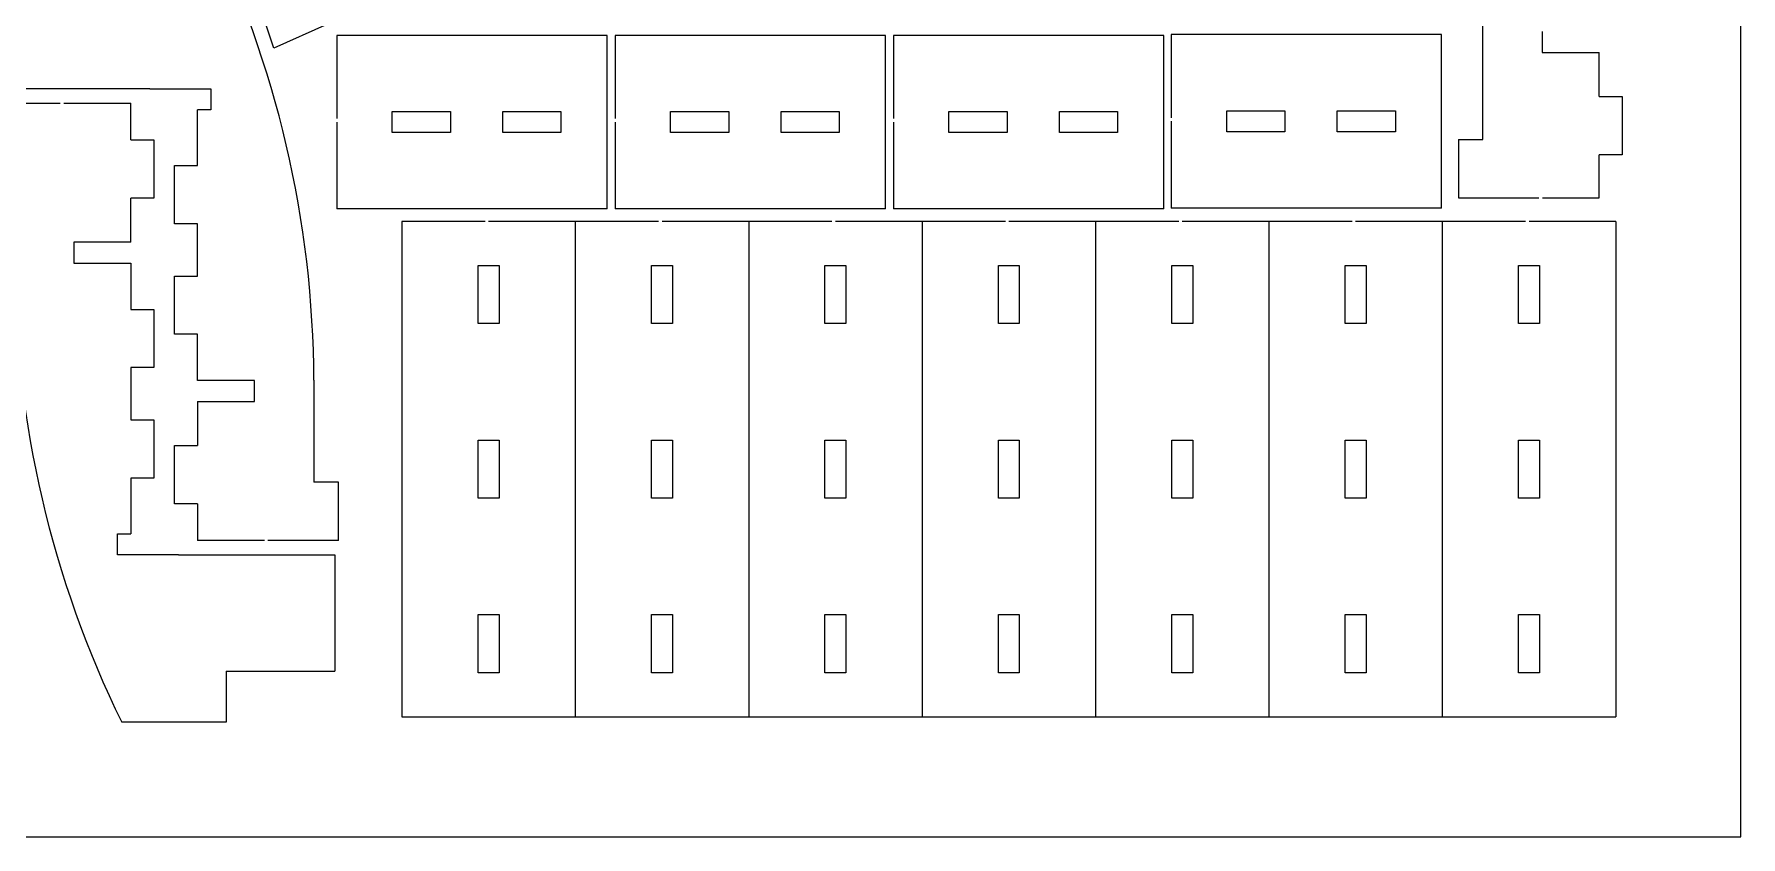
# Model space of a CAD drawing. Header units: centimetres. Extents: x -65 to 125, y -59 to 116.
# Drawn here: x -2.58 to 26.77, y -20.82 to -7.03 of the extents above; entities that cross this region are included whole.
import ezdxf

# ---------------------------------------------------------------- set-up
doc = ezdxf.new("R2010")
doc.units = ezdxf.units.CM
doc.header["$MEASUREMENT"] = 0
doc.layers.add('layer 1', color=7, linetype='Continuous')

msp = doc.modelspace()

# ---------------------------------------------------------------- linework, layer by layer
at = {"layer": 'layer 1', "color": 250, "lineweight": 9}
for points, knots in [([(-27.41654, 31.46228), (-27.41654, 31.46228), (26.77014, 31.46228), (26.77014, 31.46228), (26.77014, 31.46228), (26.77014, 31.46228), (26.77014, -20.81939), (26.77014, -20.81939), (26.77014, -20.81939), (26.77014, -20.81939), (-27.41654, -20.81939), (-27.41654, -20.81939), (-27.41654, -20.81939), (-27.41654, -20.81939), (-27.41654, 31.46228), (-27.41654, 31.46228)], [0, 0, 0, 0, 0.2, 0.2, 0.2, 0.2, 0.4, 0.4, 0.4, 0.4, 0.6, 0.6, 0.6, 0.6, 1, 1, 1, 1]), ([(24.73096, -8.10004), (24.73096, -8.10004), (24.73096, -8.10004), (24.73096, -8.10004), (24.73096, -8.10004), (24.73096, -8.10004), (24.73096, -8.10004), (24.73096, -8.10004), (24.73096, -8.10004), (24.73096, -8.10004), (24.73096, -9.10004), (24.73096, -9.10004)], [0, 0, 0, 0, 0.25, 0.25, 0.25, 0.25, 0.5, 0.5, 0.5, 0.5, 1, 1, 1, 1]), ([(-0.52308, -8.84594), (-0.52308, -8.84594), (-0.52308, -8.84594), (-0.52308, -8.84594), (-0.52308, -8.84594), (-0.52308, -8.84594), (-0.52308, -8.84594), (-0.52308, -8.84594), (-0.52308, -8.84594), (-0.52308, -8.84594), (-0.52308, -9.84594), (-0.52308, -9.84594)], [0, 0, 0, 0, 0.25, 0.25, 0.25, 0.25, 0.5, 0.5, 0.5, 0.5, 1, 1, 1, 1]), ([(-0.17128, -10.2843), (-0.17128, -10.2843), (-0.17128, -10.2843), (-0.17128, -10.2843), (-0.17128, -10.2843), (-0.17128, -10.2843), (-0.17128, -10.2843), (-0.17128, -10.2843), (-0.17128, -10.2843), (-0.17128, -10.2843), (-0.17128, -9.2843), (-0.17128, -9.2843)], [0, 0, 0, 0, 0.25, 0.25, 0.25, 0.25, 0.5, 0.5, 0.5, 0.5, 1, 1, 1, 1]), ([(-0.17128, -9.2843), (-0.17128, -9.2843), (-0.17128, -9.2843), (-0.17128, -9.2843), (-0.17128, -9.2843), (-0.17128, -9.2843), (-0.17128, -9.2843), (-0.17128, -9.2843), (-0.17128, -9.2843), (-0.17128, -9.2843), (0.22872, -9.2843), (0.22872, -9.2843)], [0, 0, 0, 0, 0.25, 0.25, 0.25, 0.25, 0.5, 0.5, 0.5, 0.5, 1, 1, 1, 1]), ([(24.73096, -9.10004), (24.73096, -9.10004), (24.73096, -9.10004), (24.73096, -9.10004), (24.73096, -9.10004), (24.73096, -9.10004), (24.73096, -9.10004), (24.73096, -9.10004), (24.73096, -9.10004), (24.73096, -9.10004), (24.33096, -9.10004), (24.33096, -9.10004)], [0, 0, 0, 0, 0.25, 0.25, 0.25, 0.25, 0.5, 0.5, 0.5, 0.5, 1, 1, 1, 1]), ([(-0.52308, -9.84594), (-0.52308, -9.84594), (-0.52308, -9.84594), (-0.52308, -9.84594), (-0.52308, -9.84594), (-0.52308, -9.84594), (-0.52308, -9.84594), (-0.52308, -9.84594), (-0.52308, -9.84594), (-0.52308, -9.84594), (-0.92308, -9.84594), (-0.92308, -9.84594)], [0, 0, 0, 0, 0.25, 0.25, 0.25, 0.25, 0.5, 0.5, 0.5, 0.5, 1, 1, 1, 1]), ([(-0.17128, -12.18487), (-0.17128, -12.18487), (-0.17128, -12.18487), (-0.17128, -12.18487), (-0.17128, -12.18487), (-0.17128, -12.18487), (-0.17128, -12.18487), (-0.17128, -12.18487), (-0.17128, -12.18487), (-0.17128, -12.18487), (-0.17128, -11.18487), (-0.17128, -11.18487)], [0, 0, 0, 0, 0.25, 0.25, 0.25, 0.25, 0.5, 0.5, 0.5, 0.5, 1, 1, 1, 1]), ([(-0.17128, -11.18487), (-0.17128, -11.18487), (-0.17128, -11.18487), (-0.17128, -11.18487), (-0.17128, -11.18487), (-0.17128, -11.18487), (-0.17128, -11.18487), (-0.17128, -11.18487), (-0.17128, -11.18487), (-0.17128, -11.18487), (0.22872, -11.18487), (0.22872, -11.18487)], [0, 0, 0, 0, 0.25, 0.25, 0.25, 0.25, 0.5, 0.5, 0.5, 0.5, 1, 1, 1, 1]), ([(-0.52308, -11.75628), (-0.52308, -11.75628), (-0.52308, -11.75628), (-0.52308, -11.75628), (-0.52308, -11.75628), (-0.52308, -11.75628), (-0.52308, -11.75628), (-0.52308, -11.75628), (-0.52308, -11.75628), (-0.52308, -11.75628), (-0.52308, -12.75628), (-0.52308, -12.75628)], [0, 0, 0, 0, 0.25, 0.25, 0.25, 0.25, 0.5, 0.5, 0.5, 0.5, 1, 1, 1, 1]), ([(-0.52308, -12.75628), (-0.52308, -12.75628), (-0.52308, -12.75628), (-0.52308, -12.75628), (-0.52308, -12.75628), (-0.52308, -12.75628), (-0.52308, -12.75628), (-0.52308, -12.75628), (-0.52308, -12.75628), (-0.52308, -12.75628), (-0.92308, -12.75628), (-0.92308, -12.75628)], [0, 0, 0, 0, 0.25, 0.25, 0.25, 0.25, 0.5, 0.5, 0.5, 0.5, 1, 1, 1, 1]), ([(-0.52308, -13.65685), (-0.52308, -13.65685), (-0.52308, -13.65685), (-0.52308, -13.65685), (-0.52308, -13.65685), (-0.52308, -13.65685), (-0.52308, -13.65685), (-0.52308, -13.65685), (-0.52308, -13.65685), (-0.52308, -13.65685), (-0.52308, -14.65685), (-0.52308, -14.65685)], [0, 0, 0, 0, 0.25, 0.25, 0.25, 0.25, 0.5, 0.5, 0.5, 0.5, 1, 1, 1, 1]), ([(-0.17128, -15.09521), (-0.17128, -15.09521), (-0.17128, -15.09521), (-0.17128, -15.09521), (-0.17128, -15.09521), (-0.17128, -15.09521), (-0.17128, -15.09521), (-0.17128, -15.09521), (-0.17128, -15.09521), (-0.17128, -15.09521), (-0.17128, -14.09521), (-0.17128, -14.09521)], [0, 0, 0, 0, 0.25, 0.25, 0.25, 0.25, 0.5, 0.5, 0.5, 0.5, 1, 1, 1, 1]), ([(-0.17128, -14.09521), (-0.17128, -14.09521), (-0.17128, -14.09521), (-0.17128, -14.09521), (-0.17128, -14.09521), (-0.17128, -14.09521), (-0.17128, -14.09521), (-0.17128, -14.09521), (-0.17128, -14.09521), (-0.17128, -14.09521), (0.22872, -14.09521), (0.22872, -14.09521)], [0, 0, 0, 0, 0.25, 0.25, 0.25, 0.25, 0.5, 0.5, 0.5, 0.5, 1, 1, 1, 1]), ([(-0.52308, -14.65685), (-0.52308, -14.65685), (-0.52308, -14.65685), (-0.52308, -14.65685), (-0.52308, -14.65685), (-0.52308, -14.65685), (-0.52308, -14.65685), (-0.52308, -14.65685), (-0.52308, -14.65685), (-0.52308, -14.65685), (-0.92308, -14.65685), (-0.92308, -14.65685)], [0, 0, 0, 0, 0.25, 0.25, 0.25, 0.25, 0.5, 0.5, 0.5, 0.5, 1, 1, 1, 1])]:
    msp.add_open_spline(points, degree=3, knots=knots, dxfattribs=at)
for points in [[(2.22872, -12.97504), (2.2168, -10.24073), (1.58546, -7.54467), (0.38213, -5.08935)], [(1.5374, -7.27), (1.5374, -7.27), (1.41132, -6.88825), (1.41132, -6.88825)], [(2.46296, -6.85713), (2.46296, -6.85713), (1.5374, -7.27), (1.5374, -7.27)], [(16.9723, -7.03235), (16.9723, -7.03235), (16.9723, -8.4639), (16.9723, -8.4639)], [(21.62231, -7.03235), (21.62231, -7.03235), (16.9723, -7.03235), (16.9723, -7.03235)], [(21.62231, -10.01469), (21.62231, -10.01469), (21.62231, -7.03235), (21.62231, -7.03235)], [(22.33096, -8.83923), (22.33096, -8.83923), (22.33096, -6.79961), (22.33096, -6.79961)], [(23.35096, -6.98436), (23.35096, -6.98436), (23.35096, -7.34436), (23.35096, -7.34436)], [(2.62041, -7.04768), (2.62041, -7.04768), (2.62041, -8.47923), (2.62041, -8.47923)], [(7.27042, -7.04768), (7.27042, -7.04768), (2.62041, -7.04768), (2.62041, -7.04768)], [(7.27042, -10.03002), (7.27042, -10.03002), (7.27042, -7.04768), (7.27042, -7.04768)], [(7.40734, -7.04768), (7.40734, -7.04768), (7.40734, -8.47923), (7.40734, -8.47923)], [(12.05735, -7.04768), (12.05735, -7.04768), (7.40734, -7.04768), (7.40734, -7.04768)], [(12.05735, -10.03002), (12.05735, -10.03002), (12.05735, -7.04768), (12.05735, -7.04768)], [(12.19427, -7.04768), (12.19427, -7.04768), (12.19427, -8.47923), (12.19427, -8.47923)], [(16.84428, -7.04768), (16.84428, -7.04768), (12.19427, -7.04768), (12.19427, -7.04768)], [(16.84428, -10.03002), (16.84428, -10.03002), (16.84428, -7.04768), (16.84428, -7.04768)], [(23.35096, -7.34436), (23.35096, -7.34436), (24.33096, -7.34436), (24.33096, -7.34436)], [(24.33096, -8.10004), (24.33096, -8.10004), (24.33096, -7.34436), (24.33096, -7.34436)], [(-3.34308, -8.21309), (-3.34308, -8.21309), (-2.13308, -8.21309), (-2.13308, -8.21309)], [(-0.59514, -7.96952), (-0.59514, -7.96952), (-3.28128, -7.96952), (-3.28128, -7.96952)], [(-2.07308, -8.21309), (-2.07308, -8.21309), (-1.36023, -8.21309), (-0.92308, -8.21309)], [(-0.92308, -8.84594), (-0.92308, -8.84594), (-0.92308, -8.56467), (-0.92308, -8.21309)], [(-0.59514, -7.96952), (-0.59514, -7.96952), (0.45542, -7.96952), (0.45542, -7.96952)], [(0.45542, -7.96952), (0.45542, -7.96952), (0.45542, -8.32952), (0.45542, -8.32952)], [(24.33096, -8.10004), (24.33096, -8.10004), (24.73096, -8.10004), (24.73096, -8.10004)], [(0.22872, -9.2843), (0.22872, -9.2843), (0.22872, -8.32952), (0.22872, -8.32952)], [(0.45542, -8.32952), (0.45542, -8.32952), (0.22872, -8.32952), (0.22872, -8.32952)], [(2.62041, -8.53923), (2.62041, -8.53923), (2.62041, -10.03002), (2.62041, -10.03002)], [(7.40734, -8.53923), (7.40734, -8.53923), (7.40734, -10.03002), (7.40734, -10.03002)], [(12.19427, -8.53923), (12.19427, -8.53923), (12.19427, -10.03002), (12.19427, -10.03002)], [(16.9723, -8.5239), (16.9723, -8.5239), (16.9723, -10.01469), (16.9723, -10.01469)], [(-0.92308, -8.84594), (-0.92308, -8.84594), (-0.52308, -8.84594), (-0.52308, -8.84594)], [(21.91096, -8.83923), (21.91096, -8.83923), (22.33096, -8.83923), (22.33096, -8.83923)], [(21.91096, -8.83923), (21.91096, -8.83923), (21.91096, -9.83923), (21.91096, -9.83923)], [(24.33096, -9.83923), (24.33096, -9.4398), (24.33096, -9.10004), (24.33096, -9.10004)], [(-0.92308, -10.60162), (-0.92308, -10.60162), (-0.92308, -9.84594), (-0.92308, -9.84594)], [(21.91096, -9.83923), (21.91096, -9.83923), (23.29719, -9.83923), (23.29719, -9.83923)], [(23.35719, -9.83923), (23.35719, -9.83923), (23.92342, -9.83923), (24.33096, -9.83923)], [(7.27042, -10.03002), (7.27042, -10.03002), (2.62041, -10.03002), (2.62041, -10.03002)], [(3.74166, -10.24584), (3.74166, -10.24584), (3.74166, -18.7572), (3.74166, -18.7572)], [(5.17321, -10.24584), (5.17321, -10.24584), (3.74166, -10.24584), (3.74166, -10.24584)], [(6.724, -10.24584), (6.724, -10.24584), (5.23321, -10.24584), (5.23321, -10.24584)], [(6.724, -10.24584), (6.724, -10.24584), (6.724, -18.7572), (6.724, -18.7572)], [(8.15555, -10.24584), (8.15555, -10.24584), (6.724, -10.24584), (6.724, -10.24584)], [(12.05735, -10.03002), (12.05735, -10.03002), (7.40734, -10.03002), (7.40734, -10.03002)], [(9.70634, -10.24584), (9.70634, -10.24584), (8.21555, -10.24584), (8.21555, -10.24584)], [(9.70634, -10.24584), (9.70634, -10.24584), (9.70634, -18.7572), (9.70634, -18.7572)], [(11.13789, -10.24584), (11.13789, -10.24584), (9.70634, -10.24584), (9.70634, -10.24584)], [(12.68868, -10.24584), (12.68868, -10.24584), (11.19789, -10.24584), (11.19789, -10.24584)], [(16.84428, -10.03002), (16.84428, -10.03002), (12.19427, -10.03002), (12.19427, -10.03002)], [(12.68868, -10.24584), (12.68868, -10.24584), (12.68868, -18.7572), (12.68868, -18.7572)], [(14.12023, -10.24584), (14.12023, -10.24584), (12.68868, -10.24584), (12.68868, -10.24584)], [(15.67102, -10.24584), (15.67102, -10.24584), (14.18023, -10.24584), (14.18023, -10.24584)], [(15.67102, -10.24584), (15.67102, -10.24584), (15.67102, -18.7572), (15.67102, -18.7572)], [(17.10257, -10.24584), (17.10257, -10.24584), (15.67102, -10.24584), (15.67102, -10.24584)], [(21.62231, -10.01469), (21.62231, -10.01469), (16.9723, -10.01469), (16.9723, -10.01469)], [(18.65336, -10.24584), (18.65336, -10.24584), (17.16257, -10.24584), (17.16257, -10.24584)], [(18.65336, -10.24584), (18.65336, -10.24584), (18.65336, -18.7572), (18.65336, -18.7572)], [(20.08491, -10.24584), (20.08491, -10.24584), (18.65336, -10.24584), (18.65336, -10.24584)], [(21.6357, -10.24584), (21.6357, -10.24584), (20.14491, -10.24584), (20.14491, -10.24584)], [(23.06725, -10.24584), (23.06725, -10.24584), (21.6357, -10.24584), (21.6357, -10.24584)], [(21.6357, -10.24584), (21.6357, -10.24584), (21.6357, -18.7572), (21.6357, -18.7572)], [(24.61804, -10.24584), (24.61804, -10.24584), (23.12725, -10.24584), (23.12725, -10.24584)], [(24.61804, -10.24584), (24.61804, -10.24584), (24.61804, -18.7572), (24.61804, -18.7572)], [(0.22872, -10.2843), (0.22872, -10.2843), (-0.17128, -10.2843), (-0.17128, -10.2843)], [(0.22872, -11.18487), (0.22872, -11.18487), (0.22872, -10.2843), (0.22872, -10.2843)], [(-0.92308, -10.60162), (-0.92308, -10.60162), (-1.90308, -10.60162), (-1.90308, -10.60162)], [(-1.90308, -10.60162), (-1.90308, -10.60162), (-1.90308, -10.96162), (-1.90308, -10.96162)], [(-2.92308, -10.96611), (-2.91116, -13.70042), (-2.27982, -16.39648), (-1.07649, -18.8518)], [(-1.90308, -10.96162), (-1.90308, -10.96162), (-0.92308, -10.96162), (-0.92308, -10.96162)], [(-0.92308, -10.96162), (-0.92308, -10.96162), (-0.92308, -11.75628), (-0.92308, -11.75628)], [(-0.92308, -11.75628), (-0.92308, -11.75628), (-0.52308, -11.75628), (-0.52308, -11.75628)], [(0.22872, -12.18487), (0.22872, -12.18487), (-0.17128, -12.18487), (-0.17128, -12.18487)], [(0.22872, -12.97953), (0.22872, -12.97953), (0.22872, -12.18487), (0.22872, -12.18487)], [(-0.92308, -12.75628), (-0.92308, -12.75628), (-0.92308, -13.65685), (-0.92308, -13.65685)], [(1.20872, -12.97953), (1.20872, -12.97953), (0.22872, -12.97953), (0.22872, -12.97953)], [(1.20872, -13.33953), (1.20872, -13.33953), (1.20872, -12.97953), (1.20872, -12.97953)], [(2.22872, -12.97504), (2.22872, -12.97504), (2.22872, -14.72806), (2.22872, -14.72806)], [(0.22872, -13.33953), (0.22872, -13.33953), (1.20872, -13.33953), (1.20872, -13.33953)], [(0.22872, -13.33953), (0.22872, -13.33953), (0.22872, -14.09521), (0.22872, -14.09521)], [(-0.92308, -13.65685), (-0.92308, -13.65685), (-0.52308, -13.65685), (-0.52308, -13.65685)], [(-0.92308, -14.65685), (-0.92308, -14.65685), (-0.92308, -15.61163), (-0.92308, -15.61163)], [(2.64872, -14.72806), (2.64872, -14.72806), (2.22872, -14.72806), (2.22872, -14.72806)], [(2.64872, -15.72806), (2.64872, -15.72806), (2.64872, -14.72806), (2.64872, -14.72806)], [(0.22872, -15.09521), (0.22872, -15.09521), (-0.17128, -15.09521), (-0.17128, -15.09521)], [(0.22872, -15.09521), (0.22872, -15.09521), (0.22872, -15.37648), (0.22872, -15.72806)], [(-1.14978, -15.61163), (-1.14978, -15.61163), (-0.92308, -15.61163), (-0.92308, -15.61163)], [(-1.14978, -15.97163), (-1.14978, -15.97163), (-1.14978, -15.61163), (-1.14978, -15.61163)], [(1.37872, -15.72806), (1.37872, -15.72806), (0.66587, -15.72806), (0.22872, -15.72806)], [(2.64872, -15.72806), (2.64872, -15.72806), (1.43872, -15.72806), (1.43872, -15.72806)], [(-0.09922, -15.97163), (-0.09922, -15.97163), (-1.14978, -15.97163), (-1.14978, -15.97163)], [(-0.09922, -15.97163), (-0.09922, -15.97163), (2.58692, -15.97163), (2.58692, -15.97163)], [(2.58692, -15.97163), (2.58692, -15.97163), (2.58692, -17.97163), (2.58692, -17.97163)], [(0.71942, -17.97163), (0.71942, -17.97163), (0.71942, -18.8518), (0.71942, -18.8518)], [(0.71942, -17.97163), (0.71942, -17.97163), (2.58692, -17.97163), (2.58692, -17.97163)], [(3.74166, -18.7572), (3.74166, -18.7572), (6.724, -18.7572), (6.724, -18.7572)], [(6.724, -18.7572), (6.724, -18.7572), (9.70634, -18.7572), (9.70634, -18.7572)], [(9.70634, -18.7572), (9.70634, -18.7572), (12.68868, -18.7572), (12.68868, -18.7572)], [(12.68868, -18.7572), (12.68868, -18.7572), (15.67102, -18.7572), (15.67102, -18.7572)], [(15.67102, -18.7572), (15.67102, -18.7572), (18.65336, -18.7572), (18.65336, -18.7572)], [(18.65336, -18.7572), (18.65336, -18.7572), (21.6357, -18.7572), (21.6357, -18.7572)], [(21.6357, -18.7572), (21.6357, -18.7572), (24.61804, -18.7572), (24.61804, -18.7572)], [(0.71942, -18.8518), (0.71942, -18.8518), (-1.07649, -18.8518), (-1.07649, -18.8518)]]:
    msp.add_open_spline(points, degree=3, dxfattribs=at)
at = {"layer": 'layer 1', "color": 142, "lineweight": 9}
for points in [[(3.57519, -8.71885), (3.57519, -8.71885), (3.57519, -8.35885), (3.57519, -8.35885)], [(3.57519, -8.35885), (3.57519, -8.35885), (4.57519, -8.35885), (4.57519, -8.35885)], [(4.57519, -8.35885), (4.57519, -8.35885), (4.57519, -8.71885), (4.57519, -8.71885)], [(5.47576, -8.71885), (5.47576, -8.71885), (5.47576, -8.35885), (5.47576, -8.35885)], [(5.47576, -8.35885), (5.47576, -8.35885), (6.47576, -8.35885), (6.47576, -8.35885)], [(6.47576, -8.35885), (6.47576, -8.35885), (6.47576, -8.71885), (6.47576, -8.71885)], [(8.36212, -8.71885), (8.36212, -8.71885), (8.36212, -8.35885), (8.36212, -8.35885)], [(8.36212, -8.35885), (8.36212, -8.35885), (9.36212, -8.35885), (9.36212, -8.35885)], [(9.36212, -8.35885), (9.36212, -8.35885), (9.36212, -8.71885), (9.36212, -8.71885)], [(10.26269, -8.71885), (10.26269, -8.71885), (10.26269, -8.35885), (10.26269, -8.35885)], [(10.26269, -8.35885), (10.26269, -8.35885), (11.26269, -8.35885), (11.26269, -8.35885)], [(11.26269, -8.35885), (11.26269, -8.35885), (11.26269, -8.71885), (11.26269, -8.71885)], [(13.14905, -8.71885), (13.14905, -8.71885), (13.14905, -8.35885), (13.14905, -8.35885)], [(13.14905, -8.35885), (13.14905, -8.35885), (14.14905, -8.35885), (14.14905, -8.35885)], [(14.14905, -8.35885), (14.14905, -8.35885), (14.14905, -8.71885), (14.14905, -8.71885)], [(15.04962, -8.71885), (15.04962, -8.71885), (15.04962, -8.35885), (15.04962, -8.35885)], [(15.04962, -8.35885), (15.04962, -8.35885), (16.04962, -8.35885), (16.04962, -8.35885)], [(16.04962, -8.35885), (16.04962, -8.35885), (16.04962, -8.71885), (16.04962, -8.71885)], [(17.92708, -8.70352), (17.92708, -8.70352), (17.92708, -8.34352), (17.92708, -8.34352)], [(17.92708, -8.34352), (17.92708, -8.34352), (18.92708, -8.34352), (18.92708, -8.34352)], [(18.92708, -8.34352), (18.92708, -8.34352), (18.92708, -8.70352), (18.92708, -8.70352)], [(19.82765, -8.70352), (19.82765, -8.70352), (19.82765, -8.34352), (19.82765, -8.34352)], [(19.82765, -8.34352), (19.82765, -8.34352), (20.82765, -8.34352), (20.82765, -8.34352)], [(20.82765, -8.34352), (20.82765, -8.34352), (20.82765, -8.70352), (20.82765, -8.70352)], [(4.57519, -8.71885), (4.57519, -8.71885), (3.57519, -8.71885), (3.57519, -8.71885)], [(6.47576, -8.71885), (6.47576, -8.71885), (5.47576, -8.71885), (5.47576, -8.71885)], [(9.36212, -8.71885), (9.36212, -8.71885), (8.36212, -8.71885), (8.36212, -8.71885)], [(11.26269, -8.71885), (11.26269, -8.71885), (10.26269, -8.71885), (10.26269, -8.71885)], [(14.14905, -8.71885), (14.14905, -8.71885), (13.14905, -8.71885), (13.14905, -8.71885)], [(16.04962, -8.71885), (16.04962, -8.71885), (15.04962, -8.71885), (15.04962, -8.71885)], [(18.92708, -8.70352), (18.92708, -8.70352), (17.92708, -8.70352), (17.92708, -8.70352)], [(20.82765, -8.70352), (20.82765, -8.70352), (19.82765, -8.70352), (19.82765, -8.70352)], [(5.05283, -11.00152), (5.05283, -11.00152), (5.41283, -11.00152), (5.41283, -11.00152)], [(5.05283, -12.00152), (5.05283, -12.00152), (5.05283, -11.00152), (5.05283, -11.00152)], [(5.41283, -11.00152), (5.41283, -11.00152), (5.41283, -12.00152), (5.41283, -12.00152)], [(8.03517, -11.00152), (8.03517, -11.00152), (8.39517, -11.00152), (8.39517, -11.00152)], [(8.03517, -12.00152), (8.03517, -12.00152), (8.03517, -11.00152), (8.03517, -11.00152)], [(8.39517, -11.00152), (8.39517, -11.00152), (8.39517, -12.00152), (8.39517, -12.00152)], [(11.01751, -11.00152), (11.01751, -11.00152), (11.37751, -11.00152), (11.37751, -11.00152)], [(11.01751, -12.00152), (11.01751, -12.00152), (11.01751, -11.00152), (11.01751, -11.00152)], [(11.37751, -11.00152), (11.37751, -11.00152), (11.37751, -12.00152), (11.37751, -12.00152)], [(13.99985, -11.00152), (13.99985, -11.00152), (14.35985, -11.00152), (14.35985, -11.00152)], [(13.99985, -12.00152), (13.99985, -12.00152), (13.99985, -11.00152), (13.99985, -11.00152)], [(14.35985, -11.00152), (14.35985, -11.00152), (14.35985, -12.00152), (14.35985, -12.00152)], [(16.98219, -11.00152), (16.98219, -11.00152), (17.34219, -11.00152), (17.34219, -11.00152)], [(16.98219, -12.00152), (16.98219, -12.00152), (16.98219, -11.00152), (16.98219, -11.00152)], [(17.34219, -11.00152), (17.34219, -11.00152), (17.34219, -12.00152), (17.34219, -12.00152)], [(19.96453, -11.00152), (19.96453, -11.00152), (20.32453, -11.00152), (20.32453, -11.00152)], [(19.96453, -12.00152), (19.96453, -12.00152), (19.96453, -11.00152), (19.96453, -11.00152)], [(20.32453, -11.00152), (20.32453, -11.00152), (20.32453, -12.00152), (20.32453, -12.00152)], [(22.94687, -11.00152), (22.94687, -11.00152), (23.30687, -11.00152), (23.30687, -11.00152)], [(22.94687, -12.00152), (22.94687, -12.00152), (22.94687, -11.00152), (22.94687, -11.00152)], [(23.30687, -11.00152), (23.30687, -11.00152), (23.30687, -12.00152), (23.30687, -12.00152)], [(5.41283, -12.00152), (5.41283, -12.00152), (5.05283, -12.00152), (5.05283, -12.00152)], [(8.39517, -12.00152), (8.39517, -12.00152), (8.03517, -12.00152), (8.03517, -12.00152)], [(11.37751, -12.00152), (11.37751, -12.00152), (11.01751, -12.00152), (11.01751, -12.00152)], [(14.35985, -12.00152), (14.35985, -12.00152), (13.99985, -12.00152), (13.99985, -12.00152)], [(17.34219, -12.00152), (17.34219, -12.00152), (16.98219, -12.00152), (16.98219, -12.00152)], [(20.32453, -12.00152), (20.32453, -12.00152), (19.96453, -12.00152), (19.96453, -12.00152)], [(23.30687, -12.00152), (23.30687, -12.00152), (22.94687, -12.00152), (22.94687, -12.00152)], [(5.05283, -14.00152), (5.05283, -14.00152), (5.41283, -14.00152), (5.41283, -14.00152)], [(5.05283, -15.00152), (5.05283, -15.00152), (5.05283, -14.00152), (5.05283, -14.00152)], [(5.41283, -14.00152), (5.41283, -14.00152), (5.41283, -15.00152), (5.41283, -15.00152)], [(8.03517, -14.00152), (8.03517, -14.00152), (8.39517, -14.00152), (8.39517, -14.00152)], [(8.03517, -15.00152), (8.03517, -15.00152), (8.03517, -14.00152), (8.03517, -14.00152)], [(8.39517, -14.00152), (8.39517, -14.00152), (8.39517, -15.00152), (8.39517, -15.00152)], [(11.01751, -14.00152), (11.01751, -14.00152), (11.37751, -14.00152), (11.37751, -14.00152)], [(11.01751, -15.00152), (11.01751, -15.00152), (11.01751, -14.00152), (11.01751, -14.00152)], [(11.37751, -14.00152), (11.37751, -14.00152), (11.37751, -15.00152), (11.37751, -15.00152)], [(13.99985, -14.00152), (13.99985, -14.00152), (14.35985, -14.00152), (14.35985, -14.00152)], [(13.99985, -15.00152), (13.99985, -15.00152), (13.99985, -14.00152), (13.99985, -14.00152)], [(14.35985, -14.00152), (14.35985, -14.00152), (14.35985, -15.00152), (14.35985, -15.00152)], [(16.98219, -14.00152), (16.98219, -14.00152), (17.34219, -14.00152), (17.34219, -14.00152)], [(16.98219, -15.00152), (16.98219, -15.00152), (16.98219, -14.00152), (16.98219, -14.00152)], [(17.34219, -14.00152), (17.34219, -14.00152), (17.34219, -15.00152), (17.34219, -15.00152)], [(19.96453, -14.00152), (19.96453, -14.00152), (20.32453, -14.00152), (20.32453, -14.00152)], [(19.96453, -15.00152), (19.96453, -15.00152), (19.96453, -14.00152), (19.96453, -14.00152)], [(20.32453, -14.00152), (20.32453, -14.00152), (20.32453, -15.00152), (20.32453, -15.00152)], [(22.94687, -14.00152), (22.94687, -14.00152), (23.30687, -14.00152), (23.30687, -14.00152)], [(22.94687, -15.00152), (22.94687, -15.00152), (22.94687, -14.00152), (22.94687, -14.00152)], [(23.30687, -14.00152), (23.30687, -14.00152), (23.30687, -15.00152), (23.30687, -15.00152)], [(5.41283, -15.00152), (5.41283, -15.00152), (5.05283, -15.00152), (5.05283, -15.00152)], [(8.39517, -15.00152), (8.39517, -15.00152), (8.03517, -15.00152), (8.03517, -15.00152)], [(11.37751, -15.00152), (11.37751, -15.00152), (11.01751, -15.00152), (11.01751, -15.00152)], [(14.35985, -15.00152), (14.35985, -15.00152), (13.99985, -15.00152), (13.99985, -15.00152)], [(17.34219, -15.00152), (17.34219, -15.00152), (16.98219, -15.00152), (16.98219, -15.00152)], [(20.32453, -15.00152), (20.32453, -15.00152), (19.96453, -15.00152), (19.96453, -15.00152)], [(23.30687, -15.00152), (23.30687, -15.00152), (22.94687, -15.00152), (22.94687, -15.00152)], [(5.05283, -17.00152), (5.05283, -17.00152), (5.41283, -17.00152), (5.41283, -17.00152)], [(5.05283, -18.00152), (5.05283, -18.00152), (5.05283, -17.00152), (5.05283, -17.00152)], [(5.41283, -17.00152), (5.41283, -17.00152), (5.41283, -18.00152), (5.41283, -18.00152)], [(8.03517, -17.00152), (8.03517, -17.00152), (8.39517, -17.00152), (8.39517, -17.00152)], [(8.03517, -18.00152), (8.03517, -18.00152), (8.03517, -17.00152), (8.03517, -17.00152)], [(8.39517, -17.00152), (8.39517, -17.00152), (8.39517, -18.00152), (8.39517, -18.00152)], [(11.01751, -17.00152), (11.01751, -17.00152), (11.37751, -17.00152), (11.37751, -17.00152)], [(11.01751, -18.00152), (11.01751, -18.00152), (11.01751, -17.00152), (11.01751, -17.00152)], [(11.37751, -17.00152), (11.37751, -17.00152), (11.37751, -18.00152), (11.37751, -18.00152)], [(13.99985, -17.00152), (13.99985, -17.00152), (14.35985, -17.00152), (14.35985, -17.00152)], [(13.99985, -18.00152), (13.99985, -18.00152), (13.99985, -17.00152), (13.99985, -17.00152)], [(14.35985, -17.00152), (14.35985, -17.00152), (14.35985, -18.00152), (14.35985, -18.00152)], [(16.98219, -17.00152), (16.98219, -17.00152), (17.34219, -17.00152), (17.34219, -17.00152)], [(16.98219, -18.00152), (16.98219, -18.00152), (16.98219, -17.00152), (16.98219, -17.00152)], [(17.34219, -17.00152), (17.34219, -17.00152), (17.34219, -18.00152), (17.34219, -18.00152)], [(19.96453, -17.00152), (19.96453, -17.00152), (20.32453, -17.00152), (20.32453, -17.00152)], [(19.96453, -18.00152), (19.96453, -18.00152), (19.96453, -17.00152), (19.96453, -17.00152)], [(20.32453, -17.00152), (20.32453, -17.00152), (20.32453, -18.00152), (20.32453, -18.00152)], [(22.94687, -17.00152), (22.94687, -17.00152), (23.30687, -17.00152), (23.30687, -17.00152)], [(22.94687, -18.00152), (22.94687, -18.00152), (22.94687, -17.00152), (22.94687, -17.00152)], [(23.30687, -17.00152), (23.30687, -17.00152), (23.30687, -18.00152), (23.30687, -18.00152)], [(5.41283, -18.00152), (5.41283, -18.00152), (5.05283, -18.00152), (5.05283, -18.00152)], [(8.39517, -18.00152), (8.39517, -18.00152), (8.03517, -18.00152), (8.03517, -18.00152)], [(11.37751, -18.00152), (11.37751, -18.00152), (11.01751, -18.00152), (11.01751, -18.00152)], [(14.35985, -18.00152), (14.35985, -18.00152), (13.99985, -18.00152), (13.99985, -18.00152)], [(17.34219, -18.00152), (17.34219, -18.00152), (16.98219, -18.00152), (16.98219, -18.00152)], [(20.32453, -18.00152), (20.32453, -18.00152), (19.96453, -18.00152), (19.96453, -18.00152)], [(23.30687, -18.00152), (23.30687, -18.00152), (22.94687, -18.00152), (22.94687, -18.00152)]]:
    msp.add_open_spline(points, degree=3, dxfattribs=at)

doc.saveas('drawing.dxf')
